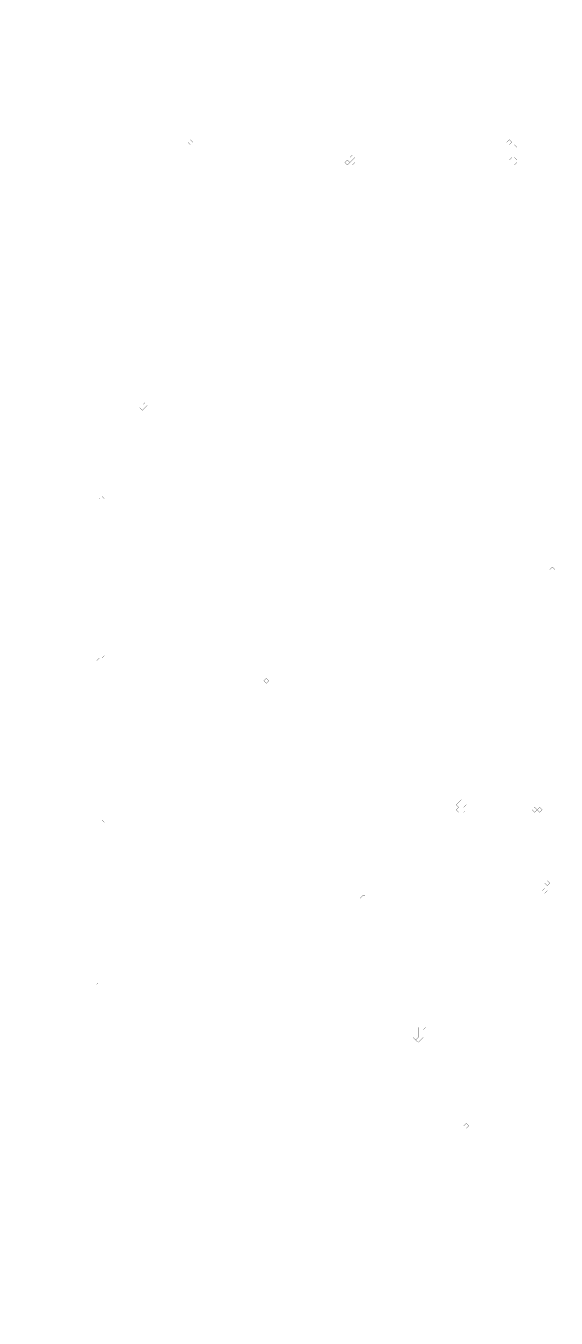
# Model space of a CAD drawing. Header units: metres. Extents: x 0 to 4914, y -4914 to 0.
# Drawn here: x 0 to 2014, y -4914 to 0 of the extents above; entities that cross this region are included whole.
import ezdxf

# ---------------------------------------------------------------- set-up
doc = ezdxf.new("R2010")
doc.units = ezdxf.units.M
doc.layers.add('conductor', color=1, linetype='Continuous')
doc.layers.add('substrate', color=5, linetype='Continuous')

msp = doc.modelspace()

# ---------------------------------------------------------------- linework, layer by layer
at = {"layer": 'conductor', "const_width": 0.5}
for points in [[(1663.4, -2961.5)], [(1971.1, -3288.4)], [(1288.4, -3326.9)]]:
    msp.add_lwpolyline(points, close=True, dxfattribs=at)
at = {"layer": 'substrate', "const_width": 0.5}
msp.add_lwpolyline([(2019.2, 0), (2009.6, 0), (2000, 0), (1990.4, 0), (1980.7, 0), (1971.1, 0), (1961.5, 0), (1951.9, 0), (1942.3, 0), (1932.7, 0), (1923, 0), (1913.4, 0), (1903.8, 0), (1894.2, 0), (1884.6, 0), (1875, 0), (1865.4, 0), (1855.7, 0), (1846.1, 0), (1836.5, 0), (1826.9, 0), (1817.3, 0), (1807.7, 0), (1798, 0), (1788.4, 0), (1778.8, 0), (1769.2, 0), (1759.6, 0), (1750, 0), (1740.4, 0), (1730.7, 0), (1721.1, 0), (1711.5, 0), (1701.9, 0), (1692.3, 0), (1682.7, 0), (1673.1, 0), (1663.4, 0), (1653.8, 0), (1644.2, 0), (1634.6, 0), (1625, 0), (1615.4, 0), (1605.7, 0), (1596.1, 0), (1586.5, 0), (1576.9, 0), (1567.3, 0), (1557.7, 0), (1548.1, 0), (1538.4, 0), (1528.8, 0), (1519.2, 0), (1509.6, 0), (1500, 0), (1490.4, 0), (1480.7, 0), (1471.1, 0), (1461.5, 0), (1451.9, 0), (1442.3, 0), (1432.7, 0), (1423.1, 0), (1413.4, 0), (1403.8, 0), (1394.2, 0), (1384.6, 0), (1375, 0), (1365.4, 0), (1355.7, 0), (1346.1, 0), (1336.5, 0), (1326.9, 0), (1317.3, 0), (1307.7, 0), (1298.1, 0), (1288.4, 0), (1278.8, 0), (1269.2, 0), (1259.6, 0), (1250, 0), (1240.4, 0), (1230.8, 0), (1221.1, 0), (1211.5, 0), (1201.9, 0), (1192.3, 0), (1182.7, 0), (1173.1, 0), (1163.4, 0), (1153.8, 0), (1144.2, 0), (1134.6, 0), (1125, 0), (1115.4, 0), (1105.8, 0), (1096.1, 0), (1086.5, 0), (1076.9, 0), (1067.3, 0), (1057.7, 0), (1048.1, 0), (1038.4, 0), (1028.8, 0), (1019.2, 0), (1009.6, 0), (1000, 0), (990.4, 0), (980.8, 0), (971.1, 0), (961.5, 0), (951.9, 0), (942.3, 0), (932.7, 0), (923.1, 0), (913.4, 0), (903.8, 0), (894.2, 0), (884.6, 0), (875, 0), (865.4, 0), (855.8, 0), (846.1, 0), (836.5, 0), (826.9, 0), (817.3, 0), (807.7, 0), (798.1, 0), (788.4, 0), (778.8, 0), (769.2, 0), (759.6, 0), (750, 0), (740.4, 0), (730.8, 0), (721.1, 0), (711.5, 0), (701.9, 0), (692.3, 0), (682.7, 0), (673.1, 0), (663.5, 0), (653.8, 0), (644.2, 0), (634.6, 0), (625, 0), (615.4, 0), (605.8, 0), (596.1, 0), (586.5, 0), (576.9, 0), (567.3, 0), (557.7, 0), (548.1, 0), (538.5, 0), (528.8, 0), (519.2, 0), (509.6, 0), (500, 0), (490.4, 0), (480.8, 0), (471.1, 0), (461.5, 0), (451.9, 0), (442.3, 0), (432.7, 0), (423.1, 0), (413.5, 0), (403.8, 0), (394.2, 0), (384.6, 0), (375, 0), (365.4, 0), (355.8, 0), (346.1, 0), (336.5, 0), (326.9, 0), (317.3, 0), (307.7, 0), (298.1, 0), (288.5, 0), (278.8, 0), (269.2, 0), (259.6, 0), (250, 0), (240.4, 0), (230.8, 0), (221.2, 0), (211.5, 0), (201.9, 0), (192.3, 0), (182.7, 0), (173.1, 0), (163.5, 0), (153.8, 0), (144.2, 0), (134.6, 0), (125, 0), (115.4, 0), (105.8, 0), (96.2, 0), (86.5, 0), (76.9, 0), (67.3, 0), (57.7, 0), (48.1, 0), (38.5, 0), (28.8, 0), (19.2, 0), (9.6, 0), (0, 0), (0, -9.6), (0, -19.2), (0, -28.8), (0, -38.5), (0, -48.1), (0, -57.7), (0, -67.3), (0, -76.9), (0, -86.5), (0, -96.2), (0, -105.8), (0, -115.4), (0, -125), (0, -134.6), (0, -144.2), (0, -153.8), (0, -163.5), (0, -173.1), (0, -182.7), (0, -192.3), (0, -201.9), (0, -211.5), (0, -221.2), (0, -230.8), (0, -240.4), (0, -250), (0, -259.6), (0, -269.2), (0, -278.8), (0, -288.5), (0, -298.1), (0, -307.7), (0, -317.3), (0, -326.9), (0, -336.5), (0, -346.1), (0, -355.8), (0, -365.4), (0, -375), (0, -384.6), (0, -394.2), (0, -403.8), (0, -413.5), (0, -423.1), (0, -432.7), (0, -442.3), (0, -451.9), (0, -461.5), (0, -471.1), (0, -480.8), (0, -490.4), (0, -500), (0, -509.6), (0, -519.2), (0, -528.8), (0, -538.5), (0, -548.1), (0, -557.7), (0, -567.3), (0, -576.9), (0, -586.5), (0, -596.1), (0, -605.8), (0, -615.4), (0, -625), (0, -634.6), (0, -644.2), (0, -653.8), (0, -663.5), (0, -673.1), (0, -682.7), (0, -692.3), (0, -701.9), (0, -711.5), (0, -721.1), (0, -730.8), (0, -740.4), (0, -750), (0, -759.6), (0, -769.2), (0, -778.8), (0, -788.4), (0, -798.1), (0, -807.7), (0, -817.3), (0, -826.9), (0, -836.5), (0, -846.1), (0, -855.8), (0, -865.4), (0, -875), (0, -884.6), (0, -894.2), (0, -903.8), (0, -913.4), (0, -923.1), (0, -932.7), (0, -942.3), (0, -951.9), (0, -961.5), (0, -971.1), (0, -980.8), (0, -990.4), (0, -1000), (0, -1009.6), (0, -1019.2), (0, -1028.8), (0, -1038.4), (0, -1048.1), (0, -1057.7), (0, -1067.3), (0, -1076.9), (0, -1086.5), (0, -1096.1), (0, -1105.8), (0, -1115.4), (0, -1125), (0, -1134.6), (0, -1144.2), (0, -1153.8), (0, -1163.4), (0, -1173.1), (0, -1182.7), (0, -1192.3), (0, -1201.9), (0, -1211.5), (0, -1221.1), (0, -1230.8), (0, -1240.4), (0, -1250), (0, -1259.6), (0, -1269.2), (0, -1278.8), (0, -1288.4), (0, -1298.1), (0, -1307.7), (0, -1317.3), (0, -1326.9), (0, -1336.5), (0, -1346.1), (0, -1355.7), (0, -1365.4), (0, -1375), (0, -1384.6), (0, -1394.2), (0, -1403.8), (0, -1413.4), (0, -1423.1), (0, -1432.7), (0, -1442.3), (0, -1451.9), (0, -1461.5), (0, -1471.1), (0, -1480.7), (0, -1490.4), (0, -1500), (0, -1509.6), (0, -1519.2), (0, -1528.8), (0, -1538.4), (0, -1548.1), (0, -1557.7), (0, -1567.3), (0, -1576.9), (0, -1586.5), (0, -1596.1), (0, -1605.7), (0, -1615.4), (0, -1625), (0, -1634.6), (0, -1644.2), (0, -1653.8), (0, -1663.4), (0, -1673.1), (0, -1682.7), (0, -1692.3), (0, -1701.9), (0, -1711.5), (0, -1721.1), (0, -1730.7), (0, -1740.4), (0, -1750), (0, -1759.6), (0, -1769.2), (0, -1778.8), (0, -1788.4), (0, -1798), (0, -1807.7), (0, -1817.3), (0, -1826.9), (0, -1836.5), (0, -1846.1), (0, -1855.7), (0, -1865.4), (0, -1875), (0, -1884.6), (0, -1894.2), (0, -1903.8), (0, -1913.4), (0, -1923), (0, -1932.7), (0, -1942.3), (0, -1951.9), (0, -1961.5), (0, -1971.1), (0, -1980.7), (0, -1990.4), (0, -2000), (0, -2009.6), (0, -2019.2), (0, -2028.8), (0, -2038.4), (0, -2048), (0, -2057.7), (0, -2067.3), (0, -2076.9), (0, -2086.5), (0, -2096.1), (0, -2105.7), (0, -2115.4), (0, -2125), (0, -2134.6), (0, -2144.2), (0, -2153.8), (0, -2163.4), (0, -2173), (0, -2182.7), (0, -2192.3), (0, -2201.9), (0, -2211.5), (0, -2221.1), (0, -2230.7), (0, -2240.3), (0, -2250), (0, -2259.6), (0, -2269.2), (0, -2278.8), (0, -2288.4), (0, -2298), (0, -2307.7), (0, -2317.3), (0, -2326.9), (0, -2336.5), (0, -2346.1), (0, -2355.7), (0, -2365.3), (0, -2375), (0, -2384.6), (0, -2394.2), (0, -2403.8), (0, -2413.4), (0, -2423), (0, -2432.7), (0, -2442.3), (0, -2451.9), (0, -2461.5), (0, -2471.1), (0, -2480.7), (0, -2490.3), (0, -2500), (0, -2509.6), (0, -2519.2), (0, -2528.8), (0, -2538.4), (0, -2548), (0, -2557.7), (0, -2567.3), (0, -2576.9), (0, -2586.5), (0, -2596.1), (0, -2605.7), (0, -2615.3), (0, -2625), (0, -2634.6), (0, -2644.2), (0, -2653.8), (0, -2663.4), (0, -2673), (0, -2682.7), (0, -2692.3), (0, -2701.9), (0, -2711.5), (0, -2721.1), (0, -2730.7), (0, -2740.3), (0, -2750), (0, -2759.6), (0, -2769.2), (0, -2778.8), (0, -2788.4), (0, -2798), (0, -2807.6), (0, -2817.3), (0, -2826.9), (0, -2836.5), (0, -2846.1), (0, -2855.7), (0, -2865.3), (0, -2875), (0, -2884.6), (0, -2894.2), (0, -2903.8), (0, -2913.4), (0, -2923), (0, -2932.6), (0, -2942.3), (0, -2951.9), (0, -2961.5), (0, -2971.1), (0, -2980.7), (0, -2990.3), (0, -3000), (0, -3009.6), (0, -3019.2), (0, -3028.8), (0, -3038.4), (0, -3048), (0, -3057.6), (0, -3067.3), (0, -3076.9), (0, -3086.5), (0, -3096.1), (0, -3105.7), (0, -3115.3), (0, -3125), (0, -3134.6), (0, -3144.2), (0, -3153.8), (0, -3163.4), (0, -3173), (0, -3182.6), (0, -3192.3), (0, -3201.9), (0, -3211.5), (0, -3221.1), (0, -3230.7), (0, -3240.3), (0, -3249.9), (0, -3259.6), (0, -3269.2), (0, -3278.8), (0, -3288.4), (0, -3298), (0, -3307.6), (0, -3317.3), (0, -3326.9), (0, -3336.5), (0, -3346.1), (0, -3355.7), (0, -3365.3), (0, -3374.9), (0, -3384.6), (0, -3394.2), (0, -3403.8), (0, -3413.4), (0, -3423), (0, -3432.6), (0, -3442.3), (0, -3451.9), (0, -3461.5), (0, -3471.1), (0, -3480.7), (0, -3490.3), (0, -3499.9), (0, -3509.6), (0, -3519.2), (0, -3528.8), (0, -3538.4), (0, -3548), (0, -3557.6), (0, -3567.3), (0, -3576.9), (0, -3586.5), (0, -3596.1), (0, -3605.7), (0, -3615.3), (0, -3624.9), (0, -3634.6), (0, -3644.2), (0, -3653.8), (0, -3663.4), (0, -3673), (0, -3682.6), (0, -3692.2), (0, -3701.9), (0, -3711.5), (0, -3721.1), (0, -3730.7), (0, -3740.3), (0, -3749.9), (0, -3759.6), (0, -3769.2), (0, -3778.8), (0, -3788.4), (0, -3798), (0, -3807.6), (0, -3817.2), (0, -3826.9), (0, -3836.5), (0, -3846.1), (0, -3855.7), (0, -3865.3), (0, -3874.9), (0, -3884.6), (0, -3894.2), (0, -3903.8), (0, -3913.4), (0, -3923), (0, -3932.6), (0, -3942.2), (0, -3951.9), (0, -3961.5), (0, -3971.1), (0, -3980.7), (0, -3990.3), (0, -3999.9), (0, -4009.6), (0, -4019.2), (0, -4028.8), (0, -4038.4), (0, -4048), (0, -4057.6), (0, -4067.2), (0, -4076.9), (0, -4086.5), (0, -4096.1), (0, -4105.7), (0, -4115.3), (0, -4124.9), (0, -4134.6), (0, -4144.2), (0, -4153.8), (0, -4163.4), (0, -4173), (0, -4182.6), (0, -4192.2), (0, -4201.9), (0, -4211.5), (0, -4221.1), (0, -4230.7), (0, -4240.3), (0, -4249.9), (0, -4259.5), (0, -4269.2), (0, -4278.8), (0, -4288.4), (0, -4298), (0, -4307.6), (0, -4317.2), (0, -4326.9), (0, -4336.5), (0, -4346.1), (0, -4355.7), (0, -4365.3), (0, -4374.9), (0, -4384.5), (0, -4394.2), (0, -4403.8), (0, -4413.4), (0, -4423), (0, -4432.6), (0, -4442.2), (0, -4451.9), (0, -4461.5), (0, -4471.1), (0, -4480.7), (0, -4490.3), (0, -4499.9), (0, -4509.5), (0, -4519.2), (0, -4528.8), (0, -4538.4), (0, -4548), (0, -4557.6), (0, -4567.2), (0, -4576.9), (0, -4586.5), (0, -4596.1), (0, -4605.7), (0, -4615.3), (0, -4624.9), (0, -4634.5), (0, -4644.2), (0, -4653.8), (0, -4663.4), (0, -4673), (0, -4682.6), (0, -4692.2), (0, -4701.8), (0, -4711.5), (0, -4721.1), (0, -4730.7), (0, -4740.3), (0, -4749.9), (0, -4759.5), (0, -4769.2), (0, -4778.8), (0, -4788.4), (0, -4798), (0, -4807.6), (0, -4817.2), (0, -4826.8), (0, -4836.5), (0, -4846.1), (0, -4855.7), (0, -4865.3), (0, -4874.9), (0, -4884.5), (0, -4894.2), (0, -4903.8), (0, -4913.4), (9.6, -4913.4), (19.2, -4913.4), (28.8, -4913.4), (38.5, -4913.4), (48.1, -4913.4), (57.7, -4913.4), (67.3, -4913.4), (76.9, -4913.4), (86.5, -4913.4), (96.2, -4913.4), (105.8, -4913.4), (115.4, -4913.4), (125, -4913.4), (134.6, -4913.4), (144.2, -4913.4), (153.8, -4913.4), (163.5, -4913.4), (173.1, -4913.4), (182.7, -4913.4), (192.3, -4913.4), (201.9, -4913.4), (211.5, -4913.4), (221.2, -4913.4), (230.8, -4913.4), (240.4, -4913.4), (250, -4913.4), (259.6, -4913.4), (269.2, -4913.4), (278.8, -4913.4), (288.5, -4913.4), (298.1, -4913.4), (307.7, -4913.4), (317.3, -4913.4), (326.9, -4913.4), (336.5, -4913.4), (346.1, -4913.4), (355.8, -4913.4), (365.4, -4913.4), (375, -4913.4), (384.6, -4913.4), (394.2, -4913.4), (403.8, -4913.4), (413.5, -4913.4), (423.1, -4913.4), (432.7, -4913.4), (442.3, -4913.4), (451.9, -4913.4), (461.5, -4913.4), (471.1, -4913.4), (480.8, -4913.4), (490.4, -4913.4), (500, -4913.4), (509.6, -4913.4), (519.2, -4913.4), (528.8, -4913.4), (538.5, -4913.4), (548.1, -4913.4), (557.7, -4913.4), (567.3, -4913.4), (576.9, -4913.4), (586.5, -4913.4), (596.1, -4913.4), (605.8, -4913.4), (615.4, -4913.4), (625, -4913.4), (634.6, -4913.4), (644.2, -4913.4), (653.8, -4913.4), (663.5, -4913.4), (673.1, -4913.4), (682.7, -4913.4), (692.3, -4913.4), (701.9, -4913.4), (711.5, -4913.4), (721.1, -4913.4), (730.8, -4913.4), (740.4, -4913.4), (750, -4913.4), (759.6, -4913.4), (769.2, -4913.4), (778.8, -4913.4), (788.4, -4913.4), (798.1, -4913.4), (807.7, -4913.4), (817.3, -4913.4), (826.9, -4913.4), (836.5, -4913.4), (846.1, -4913.4), (855.8, -4913.4), (865.4, -4913.4), (875, -4913.4), (884.6, -4913.4), (894.2, -4913.4), (903.8, -4913.4), (913.4, -4913.4), (923.1, -4913.4), (932.7, -4913.4), (942.3, -4913.4), (951.9, -4913.4), (961.5, -4913.4), (971.1, -4913.4), (980.8, -4913.4), (990.4, -4913.4), (1000, -4913.4), (1009.6, -4913.4), (1019.2, -4913.4), (1028.8, -4913.4), (1038.4, -4913.4), (1048.1, -4913.4), (1057.7, -4913.4), (1067.3, -4913.4), (1076.9, -4913.4), (1086.5, -4913.4), (1096.1, -4913.4), (1105.8, -4913.4), (1115.4, -4913.4), (1125, -4913.4), (1134.6, -4913.4), (1144.2, -4913.4), (1153.8, -4913.4), (1163.4, -4913.4), (1173.1, -4913.4), (1182.7, -4913.4), (1192.3, -4913.4), (1201.9, -4913.4), (1211.5, -4913.4), (1221.1, -4913.4), (1230.8, -4913.4), (1240.4, -4913.4), (1250, -4913.4), (1259.6, -4913.4), (1269.2, -4913.4), (1278.8, -4913.4), (1288.4, -4913.4), (1298.1, -4913.4), (1307.7, -4913.4), (1317.3, -4913.4), (1326.9, -4913.4), (1336.5, -4913.4), (1346.1, -4913.4), (1355.7, -4913.4), (1365.4, -4913.4), (1375, -4913.4), (1384.6, -4913.4), (1394.2, -4913.4), (1403.8, -4913.4), (1413.4, -4913.4), (1423.1, -4913.4), (1432.7, -4913.4), (1442.3, -4913.4), (1451.9, -4913.4), (1461.5, -4913.4), (1471.1, -4913.4), (1480.7, -4913.4), (1490.4, -4913.4), (1500, -4913.4), (1509.6, -4913.4), (1519.2, -4913.4), (1528.8, -4913.4), (1538.4, -4913.4), (1548.1, -4913.4), (1557.7, -4913.4), (1567.3, -4913.4), (1576.9, -4913.4), (1586.5, -4913.4), (1596.1, -4913.4), (1605.7, -4913.4), (1615.4, -4913.4), (1625, -4913.4), (1634.6, -4913.4), (1644.2, -4913.4), (1653.8, -4913.4), (1663.4, -4913.4), (1673.1, -4913.4), (1682.7, -4913.4), (1692.3, -4913.4), (1701.9, -4913.4), (1711.5, -4913.4), (1721.1, -4913.4), (1730.7, -4913.4), (1740.4, -4913.4), (1750, -4913.4), (1759.6, -4913.4), (1769.2, -4913.4), (1778.8, -4913.4), (1788.4, -4913.4), (1798, -4913.4), (1807.7, -4913.4), (1817.3, -4913.4), (1826.9, -4913.4), (1836.5, -4913.4), (1846.1, -4913.4), (1855.7, -4913.4), (1865.4, -4913.4), (1875, -4913.4), (1884.6, -4913.4), (1894.2, -4913.4), (1903.8, -4913.4), (1913.4, -4913.4), (1923, -4913.4), (1932.7, -4913.4), (1942.3, -4913.4), (1951.9, -4913.4), (1961.5, -4913.4), (1971.1, -4913.4), (1980.7, -4913.4), (1990.4, -4913.4), (2000, -4913.4), (2009.6, -4913.4), (2019.2, -4913.4)], dxfattribs=at)
for points in [[(615.4, -442.3), (625, -432.7), (634.6, -442.3), (625, -451.9)], [(1826.9, -442.3), (1836.5, -432.7), (1846.1, -442.3), (1836.5, -451.9)], [(1230.8, -500), (1240.4, -490.4), (1250, -500), (1240.4, -509.6)], [(1846.1, -461.5), (1855.7, -451.9), (1865.4, -461.5), (1855.7, -471.1)], [(1211.5, -519.2), (1221.1, -509.6), (1230.8, -519.2), (1221.1, -528.8)], [(1230.8, -519.2), (1240.4, -509.6), (1250, -519.2), (1240.4, -528.8)], [(1836.5, -509.6), (1846.1, -500), (1855.7, -500), (1865.4, -509.6), (1865.4, -519.2), (1855.7, -528.8), (1846.1, -528.8), (1836.5, -519.2)], [(432.7, -1451.9), (442.3, -1442.3), (451.9, -1451.9), (442.3, -1461.5)], [(442.3, -1442.3), (451.9, -1432.7), (461.5, -1442.3), (451.9, -1451.9)], [(278.8, -1798), (288.5, -1788.4), (298.1, -1798), (288.5, -1807.7)], [(1990.4, -2067.3), (2000, -2057.7), (2009.6, -2067.3), (2000, -2076.9)], [(288.5, -2403.8), (298.1, -2394.2), (307.7, -2403.8), (307.7, -2413.4), (298.1, -2423), (288.5, -2432.7), (278.8, -2423), (269.2, -2413.4), (278.8, -2403.8)], [(903.8, -2490.3), (913.4, -2480.7), (923.1, -2490.3), (913.4, -2500)], [(1644.2, -2951.9), (1653.8, -2942.3), (1663.4, -2951.9), (1673.1, -2961.5), (1663.4, -2971.1), (1673.1, -2980.7), (1663.4, -2990.3), (1653.8, -2990.3), (1644.2, -2990.3), (1634.6, -2980.7), (1644.2, -2971.1), (1634.6, -2961.5)], [(1663.4, -2971.1), (1673.1, -2961.5), (1682.7, -2971.1), (1673.1, -2980.7)], [(1673.1, -2980.7), (1682.7, -2971.1), (1692.3, -2980.7), (1682.7, -2990.3)], [(1923, -2980.7), (1932.7, -2971.1), (1942.3, -2980.7), (1932.7, -2990.3)], [(1942.3, -2980.7), (1951.9, -2971.1), (1961.5, -2980.7), (1951.9, -2990.3)], [(278.8, -3028.8), (288.5, -3019.2), (298.1, -3028.8), (288.5, -3038.4)], [(1961.5, -3288.4), (1971.1, -3278.8), (1980.7, -3288.4), (1971.1, -3298)], [(1971.1, -3259.6), (1980.7, -3249.9), (1990.4, -3259.6), (1980.7, -3269.2)], [(1288.4, -3307.6), (1298.1, -3298), (1307.7, -3298), (1317.3, -3307.6), (1326.9, -3317.3), (1317.3, -3326.9), (1307.7, -3336.5), (1298.1, -3336.5), (1288.4, -3336.5), (1278.8, -3336.5), (1269.2, -3326.9), (1269.2, -3317.3), (1278.8, -3307.6)], [(269.2, -3644.2), (278.8, -3634.6), (288.5, -3644.2), (278.8, -3653.8)], [(278.8, -3653.8), (288.5, -3644.2), (298.1, -3653.8), (288.5, -3663.4)], [(1490.4, -3807.6), (1500, -3798), (1509.6, -3798), (1519.2, -3807.6), (1509.6, -3817.2), (1509.6, -3826.9), (1509.6, -3836.5), (1509.6, -3846.1), (1500, -3855.7), (1490.4, -3846.1), (1490.4, -3836.5), (1490.4, -3826.9), (1490.4, -3817.2)], [(1471.1, -3846.1), (1480.7, -3836.5), (1490.4, -3846.1), (1480.7, -3855.7)], [(1480.7, -3855.7), (1490.4, -3846.1), (1500, -3855.7), (1490.4, -3865.3)], [(1663.4, -4182.6), (1673.1, -4173), (1682.7, -4182.6), (1673.1, -4192.2)]]:
    msp.add_lwpolyline(points, close=True, dxfattribs=at)

doc.saveas('drawing.dxf')
